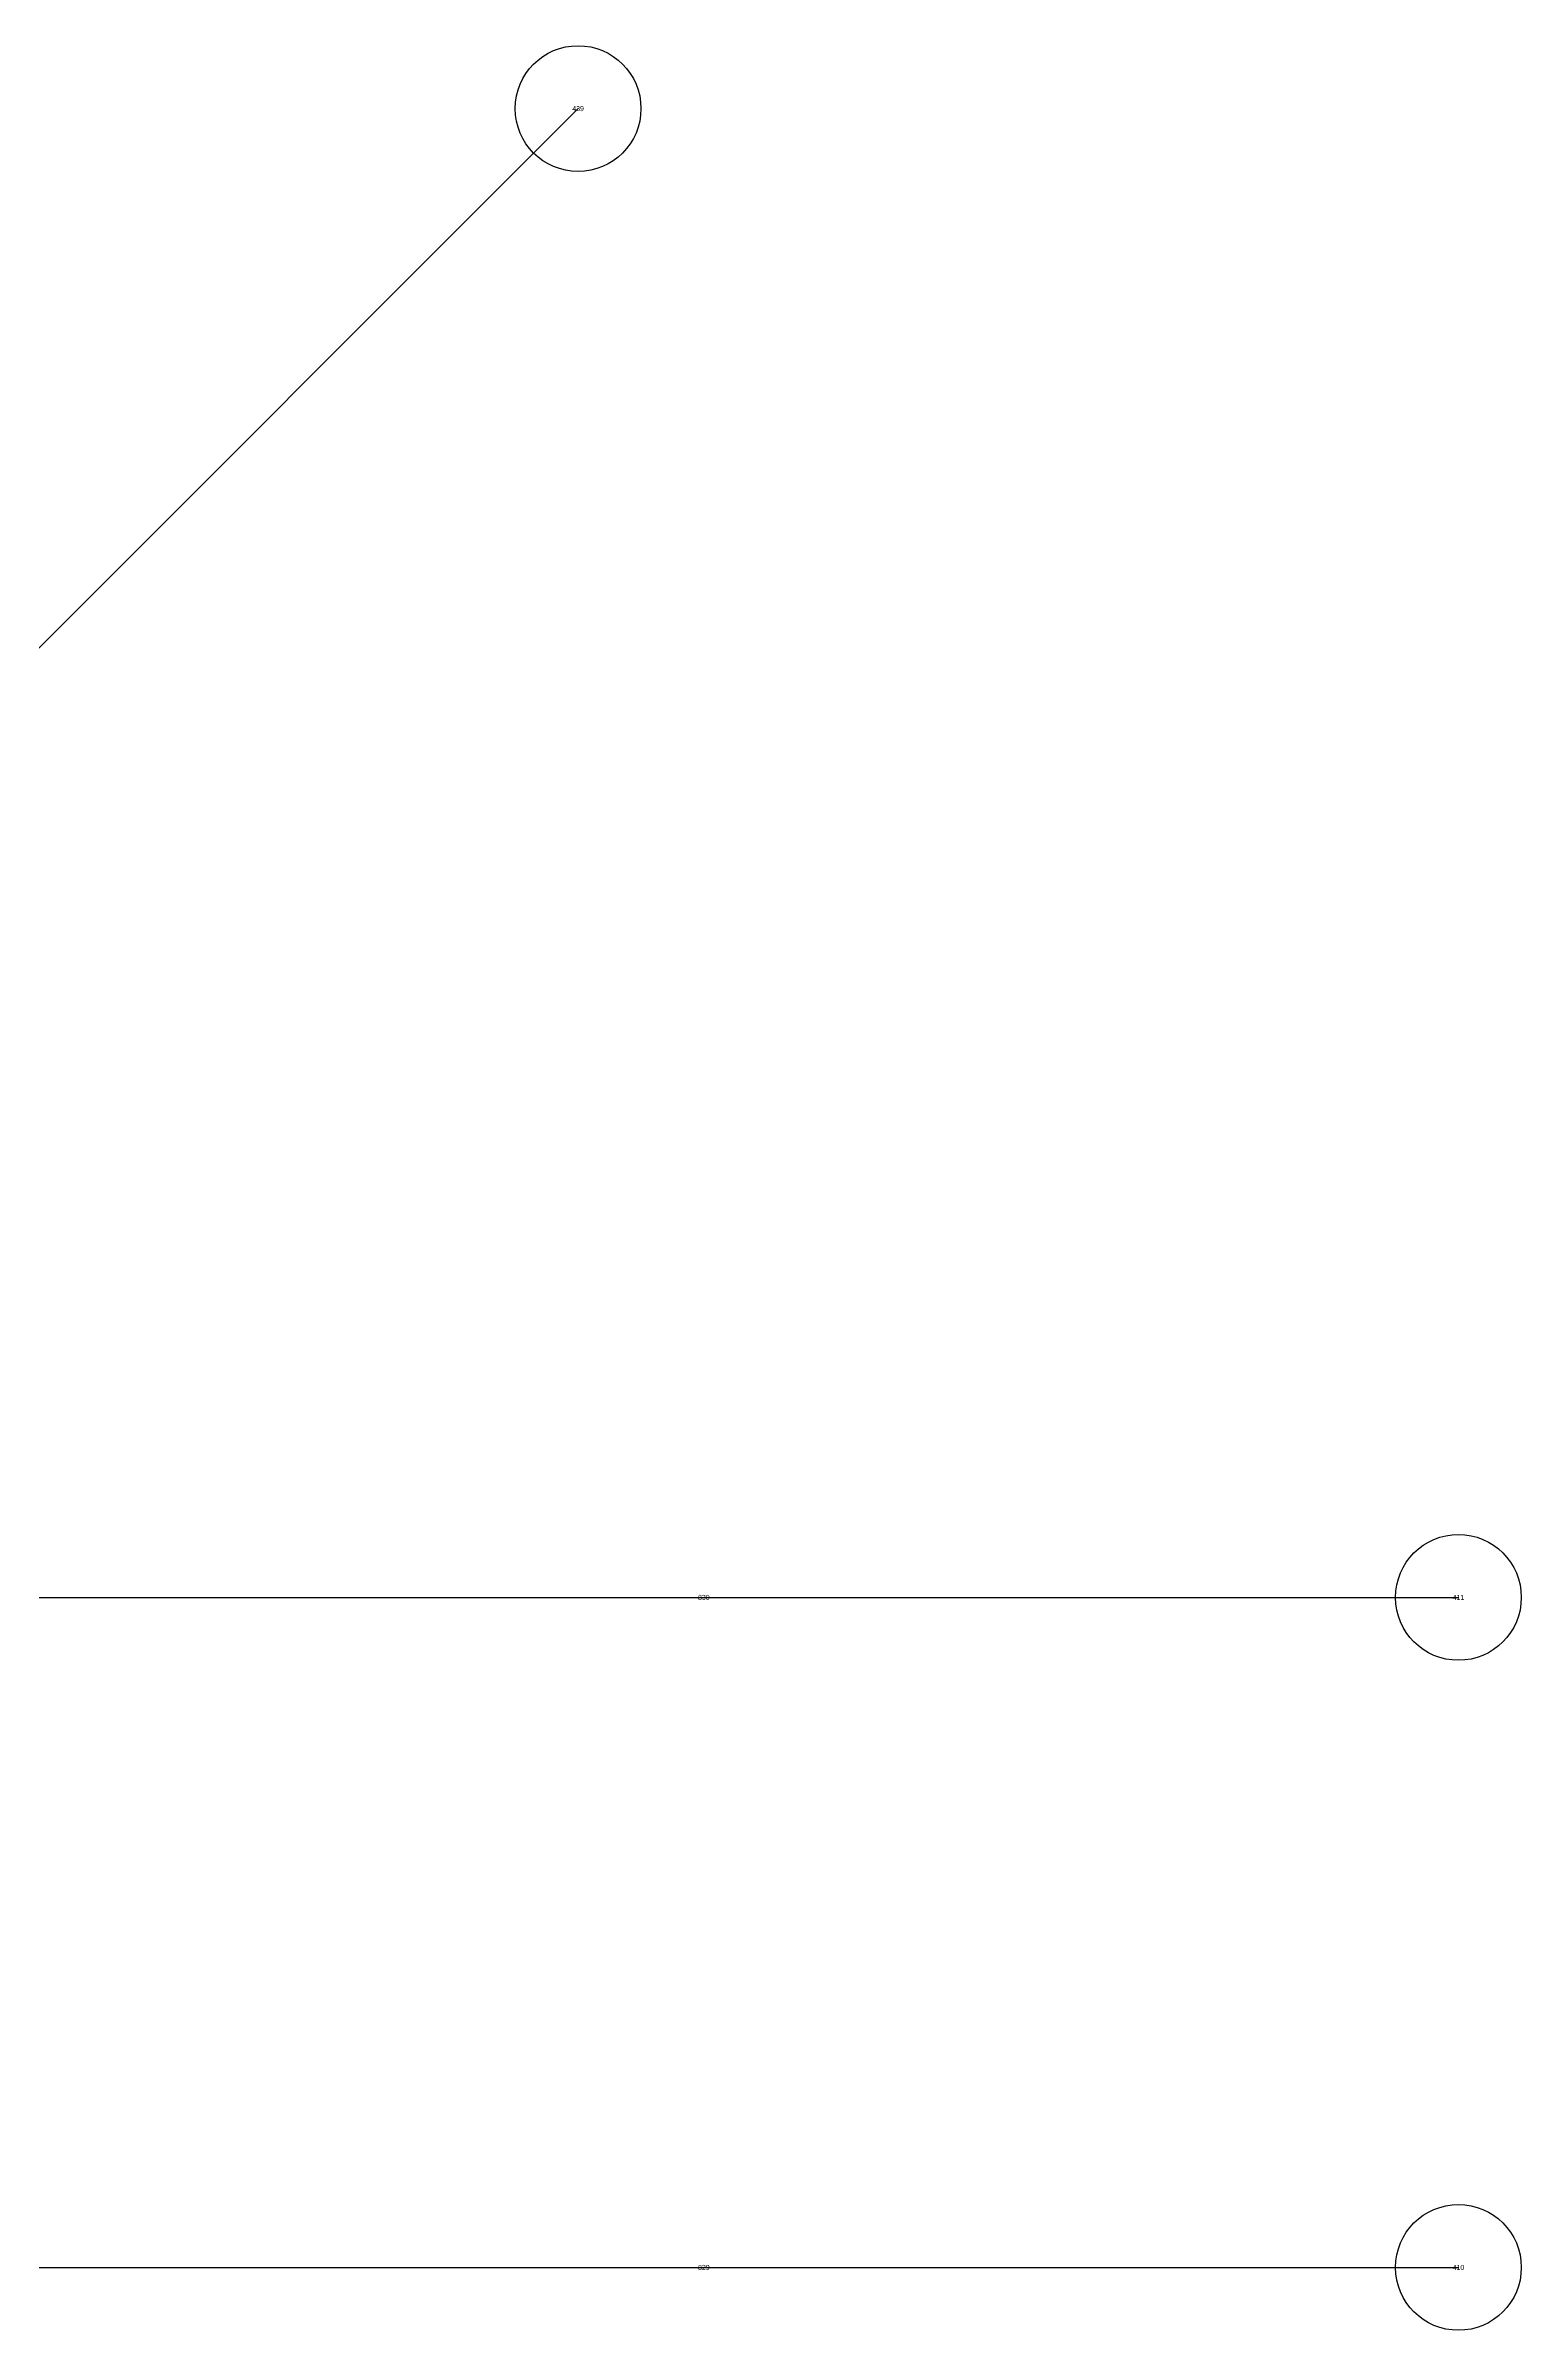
# Model space of a CAD drawing. Extents: x -2.75 to 2.75, y -2.5 to 2.5.
# Drawn here: x 2.163 to 2.75, y 1.492 to 2.4 of the extents above; entities that cross this region are included whole.
import ezdxf
from ezdxf.enums import TextEntityAlignment as Align

# ---------------------------------------------------------------- set-up
doc = ezdxf.new("R2010")
doc.units = 0
doc.header["$MEASUREMENT"] = 0
doc.header["$PDMODE"] = 33
doc.header["$PDSIZE"] = 0.05
for name, color, linetype in [('BRANCHE ESTERNO', 1, 'Continuous'), ('BRANCHES-Index', 7, 'Continuous'), ('NODI-Index', 7, 'Continuous'), ('NODO ESTERNO ZMINIMO', 4, 'Continuous')]:
    doc.layers.add(name, color=color, linetype=linetype)

msp = doc.modelspace()

# ---------------------------------------------------------------- linework, layer by layer
at = {"layer": 'BRANCHE ESTERNO'}
for p, q in [((1.875, 1.875, 0), (2.375, 2.375, -10)), ((2.125, 1.78323, 0.57941), (2.725, 1.78323, 0.70441)), ((2.125, 1.51691, 1.1021), (2.725, 1.51691, 1.2271))]:
    msp.add_line(p, q, dxfattribs=at)
at = {"layer": 'NODO ESTERNO ZMINIMO'}
for p in [(2.375, 2.375, -10), (2.725, 1.78323, 0.70441), (2.725, 1.51691, 1.2271)]:
    msp.add_point(p, dxfattribs=at)

# ---------------------------------------------------------------- texts
at = {"layer": 'BRANCHES-Index'}
for s, p in [('830', (2.425, 1.78323, 0.64191)), ('829', (2.425, 1.51691, 1.1646))]:
    msp.add_text(s, height=0.002, dxfattribs=at).set_placement(p, align=Align.MIDDLE_CENTER)
at = {"layer": 'NODI-Index'}
for s, p in [('439', (2.375, 2.375, -10)), ('411', (2.725, 1.78323, 0.70441)), ('410', (2.725, 1.51691, 1.2271))]:
    msp.add_text(s, height=0.002, dxfattribs=at).set_placement(p, align=Align.MIDDLE_CENTER)

doc.saveas('drawing.dxf')
